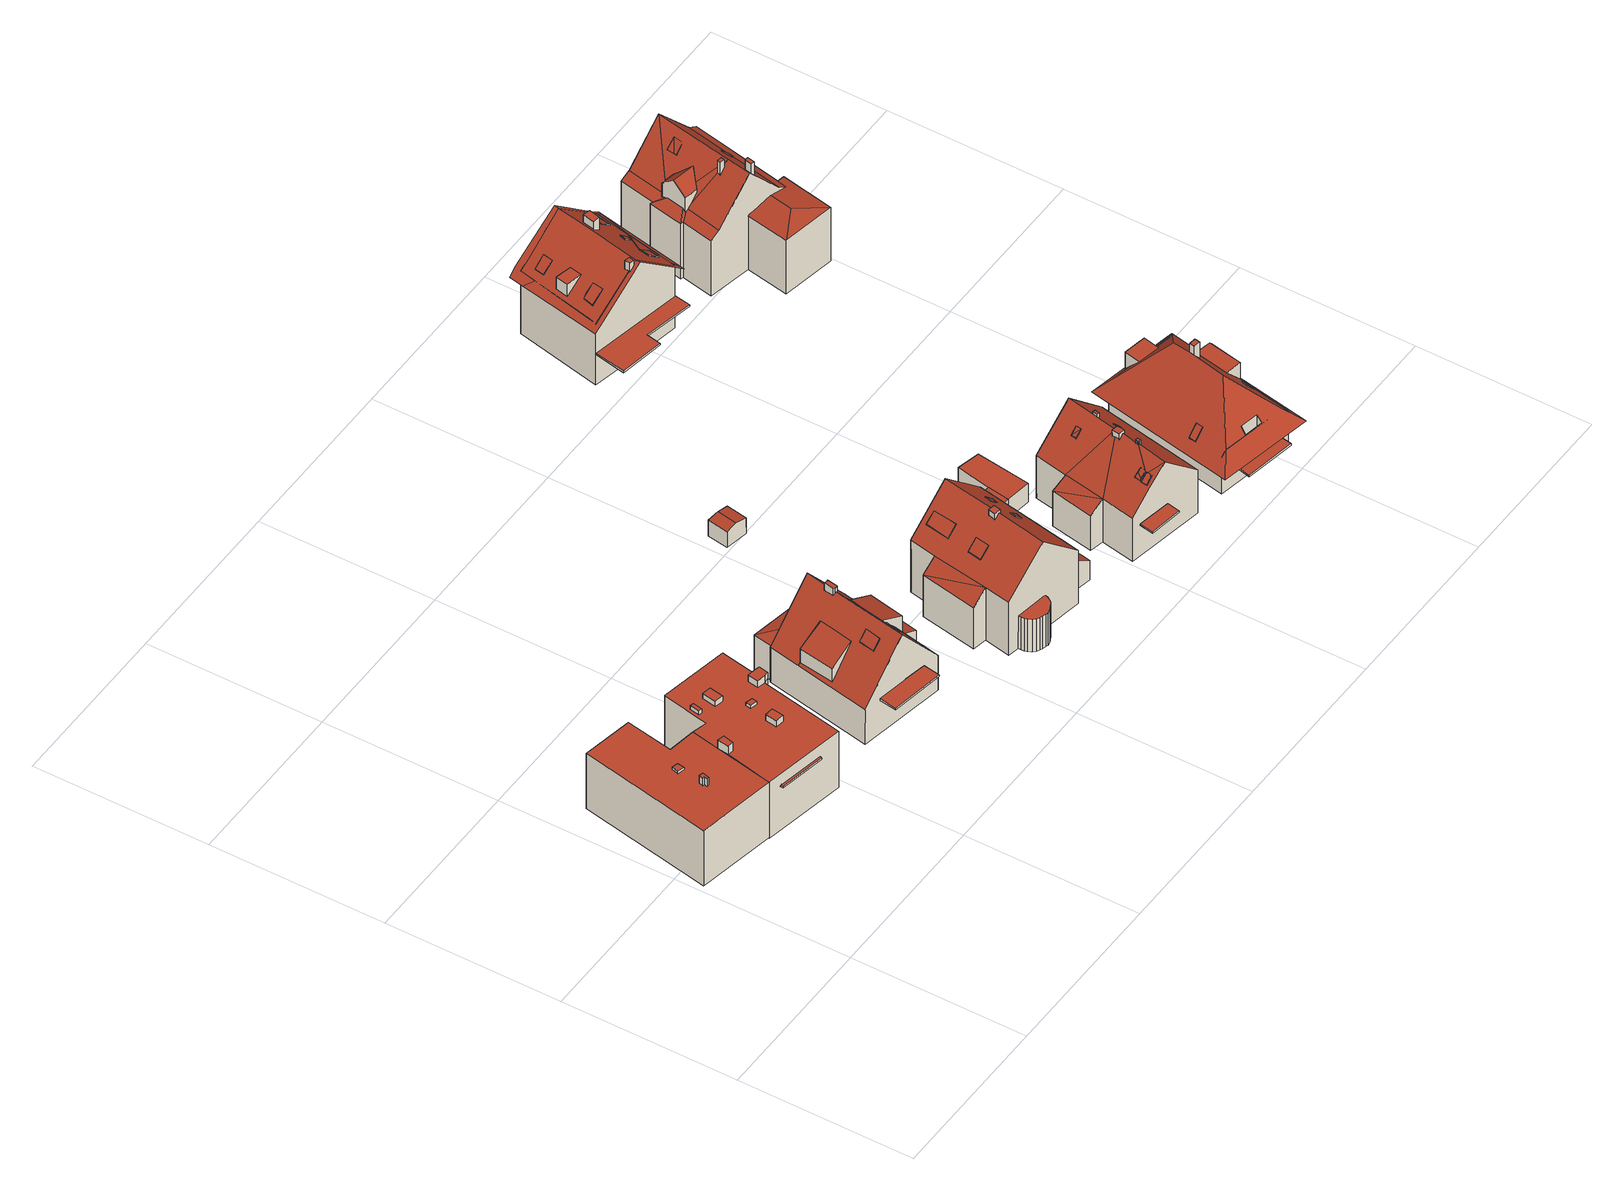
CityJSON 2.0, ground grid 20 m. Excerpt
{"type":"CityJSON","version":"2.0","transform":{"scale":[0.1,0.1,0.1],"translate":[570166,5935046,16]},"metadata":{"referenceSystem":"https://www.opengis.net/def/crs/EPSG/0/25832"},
"CityObjects":{
"building1":{"type":"Building","attributes":{"Grundfläche 2D":"124.553950","Grundhöhe NN":"16.461"},"children":["building1-1","building1-2"],"geometry":[{"type":"Solid","lod":"3","boundaries":[[[[0,1,2,3,4,5]],[[5,4,6,7]],[[0,5,7,8]],[[1,0,8,9]],[[2,1,9,10]],[[3,2,10,11]],[[4,3,11,6]],[[7,6,11,10,9,8]]]],"semantics":{"surfaces":[{"type":"RoofSurface"},{"type":"WallSurface"},{"type":"GroundSurface"}],"values":[[0,1,1,1,1,1,1,2]]}}]},
"building1-1":{"type":"BuildingInstallation","parents":["building1"],"geometry":[{"type":"MultiSurface","lod":"3","boundaries":[[[12,13,14,15,16,17]],[[18,19,17,16]],[[19,20,12,17]],[[20,21,13,12]],[[21,22,14,13]],[[22,23,15,14]],[[23,18,16,15]]],"semantics":{"surfaces":[{"type":"RoofSurface"},{"type":"WallSurface"}],"values":[0,1,1,1,1,1,1]}}]},
"building1-2":{"type":"BuildingInstallation","parents":["building1"],"geometry":[{"type":"MultiSurface","lod":"3","boundaries":[[[24,25,26,27]],[[28,29,27,26]],[[24,27,29,30]],[[30,31,25,24]],[[26,25,31,28]]],"semantics":{"surfaces":[{"type":"RoofSurface"},{"type":"WallSurface"}],"values":[0,1,1,1,1]}}]},
"building2":{"type":"Building","attributes":{"Grundfläche 2D":"141.943770","Grundhöhe NN":"16.355"},"children":["building2-1","building2-2","building2-3","building2-4","building2-5","building2-6","building2-7","building2-8"],"geometry":[{"type":"Solid","lod":"3","boundaries":[[[[32,33,3,34,35,36,37,38,39,40,41,4]],[[3,33,32,4,42,43]],[[3,43,44,34]],[[35,34,44,45]],[[36,35,45,46]],[[37,36,46,47]],[[38,37,47,48]],[[39,38,48,49]],[[40,39,49,50]],[[41,40,50,51]],[[4,41,51,42]],[[46,45,44,43,42,51,50,49,48,47]]]],"semantics":{"surfaces":[{"type":"RoofSurface"},{"type":"WallSurface"},{"type":"GroundSurface"}],"values":[[0,1,1,1,1,1,1,1,1,1,1,2]]}}]},
"building2-1":{"type":"BuildingInstallation","parents":["building2"],"geometry":[{"type":"MultiSurface","lod":"3","boundaries":[[[52,53,54,55]],[[55,54,56,57]],[[52,55,57,58]],[[53,52,58,59]],[[54,53,59,56]]],"semantics":{"surfaces":[{"type":"RoofSurface"},{"type":"WallSurface"}],"values":[0,1,1,1,1]}}]},
"building2-2":{"type":"BuildingInstallation","parents":["building2"],"geometry":[{"type":"MultiSurface","lod":"3","boundaries":[[[60,61,62,63]],[[64,65,63,62]],[[60,63,65,66]],[[66,67,61,60]],[[62,61,67,64]]],"semantics":{"surfaces":[{"type":"RoofSurface"},{"type":"WallSurface"}],"values":[0,1,1,1,1]}}]},
"building2-3":{"type":"BuildingInstallation","parents":["building2"],"geometry":[{"type":"MultiSurface","lod":"3","boundaries":[[[68,69,70,71,72,73]],[[36,37,71,70]],[[37,38,74,73,72,71]],[[68,73,74,75]],[[75,35,69,68]],[[35,36,70,69]]],"semantics":{"surfaces":[{"type":"RoofSurface"},{"type":"WallSurface"}],"values":[0,1,1,1,1,1]}}]},
"building2-4":{"type":"BuildingInstallation","parents":["building2"],"geometry":[{"type":"MultiSurface","lod":"3","boundaries":[[[76,77,78,79]],[[79,78,80,81]],[[81,82,76,79]],[[77,76,82,83]],[[83,80,78,77]]],"semantics":{"surfaces":[{"type":"RoofSurface"},{"type":"WallSurface"}],"values":[0,1,1,1,1]}}]},
"building2-5":{"type":"BuildingInstallation","parents":["building2"],"geometry":[{"type":"MultiSurface","lod":"3","boundaries":[[[84,85,86,87]],[[88,89,87,86]],[[84,87,89,90]],[[90,91,85,84]],[[86,85,91,88]]],"semantics":{"surfaces":[{"type":"RoofSurface"},{"type":"WallSurface"}],"values":[0,1,1,1,1]}}]},
"building2-6":{"type":"BuildingInstallation","parents":["building2"],"geometry":[{"type":"MultiSurface","lod":"3","boundaries":[[[92,93,94,95]],[[32,33,95,94]],[[33,96,92,95]],[[93,92,96,97]],[[97,32,94,93]]],"semantics":{"surfaces":[{"type":"RoofSurface"},{"type":"WallSurface"}],"values":[0,1,1,1,1]}}]},
"building2-7":{"type":"BuildingInstallation","parents":["building2"],"geometry":[{"type":"MultiSurface","lod":"3","boundaries":[[[98,99,100,101]],[[102,103,101,100]],[[103,104,98,101]],[[104,105,99,98]],[[105,102,100,99]],[[105,104,103,102]]],"semantics":{"surfaces":[{"type":"RoofSurface"},{"type":"WallSurface"},{"type":"OuterCeilingSurface"}],"values":[0,1,1,1,1,2]}}]},
"building2-8":{"type":"BuildingInstallation","parents":["building2"],"geometry":[{"type":"MultiSurface","lod":"3","boundaries":[[[106,107,108,109,110,111,112,113]],[[114,115,109,108]],[[115,116,110,109]],[[116,117,111,110]],[[117,118,112,111]],[[118,119,113,112]],[[119,120,106,113]],[[120,121,107,106]],[[121,114,108,107]],[[117,116,115,114,121,120,119,118]]],"semantics":{"surfaces":[{"type":"RoofSurface"},{"type":"WallSurface"},{"type":"OuterCeilingSurface"}],"values":[0,1,1,1,1,1,1,1,1,2]}}]},
"building3":{"type":"Building","attributes":{"Grundfläche 2D":"18.302531","Grundhöhe NN":"16.410"},"geometry":[{"type":"Solid","lod":"3","boundaries":[[[[122,123,124,125,126,127]],[[128,129,127,126]],[[129,130,122,127]],[[130,47,123,122]],[[47,46,124,123]],[[46,45,125,124]],[[45,128,126,125]],[[45,46,47,130,129,128]]]],"semantics":{"surfaces":[{"type":"RoofSurface"},{"type":"WallSurface"},{"type":"GroundSurface"}],"values":[[0,1,1,1,1,1,1,2]]}}]},
"building4":{"type":"Building","attributes":{"Grundfläche 2D":"145.782829","Grundhöhe NN":"16.529"},"children":["building4-1","building4-2","building4-3","building4-4"],"geometry":[{"type":"Solid","lod":"3","boundaries":[[[[131,132,133,134,135]],[[136,137,132,131,138,139,140]],[[138,131,135,141,142,137,136,143,144,145]],[[138,145,144,146]],[[147,146,144,143,148]],[[149,150,151,152,153]],[[149,154,150]],[[155,156,136]],[[156,143,136]],[[157,158,138,146]],[[159,160,139,138,158,157,146,147,161,162,163,164],[164,165,154,149,153,152,166,167,165]],[[168,169,170,171,172]],[[168,172,173]],[[169,168,173,174]],[[135,134,141]],[[133,132,137,142]],[[142,141,134,133]],[[152,151,166]],[[150,154,165]],[[166,151,150,165,167]],[[136,140,175,176]],[[155,136,176,177]],[[156,155,177,178]],[[143,156,178,179]],[[148,143,179,180]],[[170,169,174,181,182,163,162,161,147,148,180,183,171]],[[160,159,164,163,182,184]],[[140,139,160,184,175]],[[172,171,183,185]],[[173,172,185,186]],[[174,173,186,181]],[[185,183,180,179,178,177,176,175,184,182,181,186]]]],"semantics":{"surfaces":[{"type":"RoofSurface"},{"type":"WallSurface"},{"type":"GroundSurface"}],"values":[[0,0,0,0,0,0,0,0,0,0,0,0,0,0,1,1,1,1,1,1,1,1,1,1,1,1,1,1,1,1,1,2]]}}]},
"building4-1":{"type":"BuildingInstallation","parents":["building4"],"geometry":[{"type":"MultiSurface","lod":"3","boundaries":[[[187,188,189,190]],[[190,189,191,192]],[[187,190,192,193]],[[188,187,193,194]],[[189,188,194,191]]],"semantics":{"surfaces":[{"type":"RoofSurface"},{"type":"WallSurface"}],"values":[0,1,1,1,1]}}]},
"building4-2":{"type":"BuildingInstallation","parents":["building4"],"geometry":[{"type":"MultiSurface","lod":"3","boundaries":[[[195,196,197,198]],[[198,197,199,200]],[[195,198,200,201]],[[196,195,201,202]],[[197,196,202,199]]],"semantics":{"surfaces":[{"type":"RoofSurface"},{"type":"WallSurface"}],"values":[0,1,1,1,1]}}]},
"building4-3":{"type":"BuildingInstallation","parents":["building4"],"geometry":[{"type":"MultiSurface","lod":"3","boundaries":[[[203,204,205,206,207,208,209,210,211]],[[207,206,212,146]],[[146,213,208,207]],[[213,157,214,210,209,208]],[[214,158,211,210]],[[145,144,205,204,203,211,158,138]],[[206,205,144,212]]],"semantics":{"surfaces":[{"type":"RoofSurface"},{"type":"WallSurface"}],"values":[0,1,1,1,1,1,1]}}]},
"building4-4":{"type":"BuildingInstallation","parents":["building4"],"geometry":[{"type":"MultiSurface","lod":"3","boundaries":[[[215,216,217,218]],[[215,219,220,216]],[[217,216,220,221]],[[218,217,221,222]],[[215,218,222,219]],[[220,219,222,221]]],"semantics":{"surfaces":[{"type":"RoofSurface"},{"type":"WallSurface"},{"type":"OuterCeilingSurface"}],"values":[0,1,1,1,1,2]}}]},
"building5":{"type":"Building","attributes":{"Grundfläche 2D":"140.831114","Grundhöhe NN":"16.847"},"children":["building5-1","building5-2","building5-3","building5-4","building5-5"],"geometry":[{"type":"Solid","lod":"3","boundaries":[[[[223,224,225,226,227,228,229,230,231,232]],[[233,234,235,236,237,225,224,223,232]],[[238,236,235]],[[239,236,238]],[[240,241,242,243,244,245,246,247,248,249,250,251,252,253,254,255,256,257]],[[240,257,258,259]],[[241,240,259,260]],[[242,241,260,261]],[[243,242,261,262]],[[244,243,262,263]],[[245,244,263,264]],[[246,245,264,265]],[[247,246,265,266]],[[248,247,266,267]],[[249,248,267,268]],[[250,249,268,269]],[[251,250,269,270]],[[252,251,270,271]],[[253,252,271,272]],[[254,253,272,273]],[[255,254,273,274]],[[231,230,275,276]],[[234,233,232,231,276,277]],[[235,234,277,278]],[[238,235,278,279]],[[239,238,279,280]],[[236,239,280,281]],[[237,236,281,282]],[[257,256,255,274,283,228,227,226,225,237,282,258]],[[230,229,228,283,275]],[[270,269,268,267,266,265,264,263,262,261,260,259,258,282,281,280,279,278,277,276,275,283,274,273,272,271]]]],"semantics":{"surfaces":[{"type":"RoofSurface"},{"type":"WallSurface"},{"type":"GroundSurface"}],"values":[[0,0,0,0,0,1,1,1,1,1,1,1,1,1,1,1,1,1,1,1,1,1,1,1,1,1,1,1,1,1,2]]}}]},
"building5-1":{"type":"BuildingInstallation","parents":["building5"],"geometry":[{"type":"MultiSurface","lod":"3","boundaries":[[[284,285,286,287,288,289]],[[287,286,290,291]],[[291,224,292,289,288,287]],[[293,284,289,292]],[[293,223,290,286,285,284]]],"semantics":{"surfaces":[{"type":"RoofSurface"},{"type":"WallSurface"}],"values":[0,1,1,1,1]}}]},
"building5-2":{"type":"BuildingInstallation","parents":["building5"],"geometry":[{"type":"MultiSurface","lod":"3","boundaries":[[[294,295,296,297]],[[296,295,298,299]],[[297,296,299,300]],[[294,297,300,301]],[[295,294,301,298]]],"semantics":{"surfaces":[{"type":"RoofSurface"},{"type":"WallSurface"}],"values":[0,1,1,1,1]}}]},
"building5-3":{"type":"BuildingInstallation","parents":["building5"],"geometry":[{"type":"MultiSurface","lod":"3","boundaries":[[[302,303,304,305,306]],[[307,308,303,302]],[[304,303,308,309]],[[310,306,305,304,309,311]],[[310,307,302,306]]],"semantics":{"surfaces":[{"type":"RoofSurface"},{"type":"WallSurface"}],"values":[0,1,1,1,1]}}]},
"building5-4":{"type":"BuildingInstallation","parents":["building5"],"geometry":[{"type":"MultiSurface","lod":"3","boundaries":[[[312,313,314,315,316,317]],[[318,319,317,316]],[[320,318,316,315]],[[313,312,317,319,321]],[[321,322,320,315,314,313]]],"semantics":{"surfaces":[{"type":"RoofSurface"},{"type":"WallSurface"}],"values":[0,1,1,1,1]}}]},
"building5-5":{"type":"BuildingInstallation","parents":["building5"],"geometry":[{"type":"MultiSurface","lod":"3","boundaries":[[[323,324,325,326]],[[326,325,327,328]],[[323,326,328,329]],[[324,323,329,330]],[[325,324,330,327]]],"semantics":{"surfaces":[{"type":"RoofSurface"},{"type":"WallSurface"}],"values":[0,1,1,1,1]}}]},
"building6":{"type":"Building","attributes":{"Grundfläche 2D":"6.306215","Grundhöhe NN":"17.257"},"geometry":[{"type":"Solid","lod":"3","boundaries":[[[[331,332,333,334]],[[335,332,331,336]],[[334,333,337,338]],[[336,331,334,338,339]],[[335,336,339,340]],[[337,333,332,335,340]],[[339,338,337,340]]]],"semantics":{"surfaces":[{"type":"RoofSurface"},{"type":"WallSurface"},{"type":"GroundSurface"}],"values":[[0,0,1,1,1,1,2]]}}]},
"building7":{"type":"Building","attributes":{"Grundfläche 2D":"55.858543","Grundhöhe NN":"16.812"},"geometry":[{"type":"Solid","lod":"3","boundaries":[[[[341,342,343,344]],[[345,346,347,348,349,350]],[[351,345,352,353,354,355,356,357]],[[341,358,276,357,342]],[[359,343,342,357,356,360]],[[344,343,359,361]],[[341,344,361,358]],[[348,347,362,363]],[[348,363,364,349]],[[351,346,345]],[[346,351,275,362,347]],[[351,357,276,275]],[[350,352,345]],[[352,350,349,353]],[[353,349,364,365,354]],[[355,354,365,366]],[[356,355,366,360]],[[360,366,365,364,363,362,275,276,358,361,359]]]],"semantics":{"surfaces":[{"type":"RoofSurface"},{"type":"WallSurface"},{"type":"GroundSurface"}],"values":[[0,0,0,1,1,1,1,1,1,1,1,1,1,1,1,1,1,2]]}}]},
"building8":{"type":"Building","attributes":{"Grundfläche 2D":"17.881756","Grundhöhe NN":"17.156"},"geometry":[{"type":"Solid","lod":"3","boundaries":[[[[367,368,369,355,354]],[[369,370,371,372,354,355]],[[372,373,367,354]],[[373,374,368,367]],[[374,370,369,368]],[[370,374,373,372,371]]]],"semantics":{"surfaces":[{"type":"RoofSurface"},{"type":"WallSurface"},{"type":"GroundSurface"}],"values":[[0,1,1,1,1,2]]}}]},
"building9":{"type":"Building","attributes":{"Grundfläche 2D":"123.642408","Grundhöhe NN":"16.973"},"children":["building9-1","building9-2","building9-3","building9-4","building9-5","building9-6","building9-7","building9-8"],"geometry":[{"type":"Solid","lod":"3","boundaries":[[[[375,376,377]],[[378,379,377,376]],[[380,381,377,379,382,383]],[[384,376,375]],[[385,386,387,388]],[[389,390,379,378,376,391,392,385,388,387,393,387]],[[386,389,387]],[[380,383,382,379,394,379,390,389,386,385,395,396]],[[381,380,396,397,398]],[[377,381,398,399]],[[375,377,399,400]],[[384,375,400,401]],[[376,384,401,402]],[[391,376,402,403]],[[395,385,392,391,403,404]],[[396,395,404,397]],[[399,398,397,404,403,402,401,400]]]],"semantics":{"surfaces":[{"type":"RoofSurface"},{"type":"WallSurface"},{"type":"GroundSurface"}],"values":[[0,0,0,0,0,0,0,0,1,1,1,1,1,1,1,1,2]]}}]},
"building9-1":{"type":"BuildingInstallation","parents":["building9"],"geometry":[{"type":"MultiSurface","lod":"3","boundaries":[[[405,406,407,408,409,410]],[[409,408,407,411,412]],[[413,411,407,406]],[[412,414,410,409]],[[414,388,413,406,405,410]]],"semantics":{"surfaces":[{"type":"RoofSurface"},{"type":"WallSurface"}],"values":[0,1,1,1,1]}}]},
"building9-2":{"type":"BuildingInstallation","parents":["building9"],"geometry":[{"type":"MultiSurface","lod":"3","boundaries":[[[415,416,417,418]],[[418,417,419,420]],[[415,418,420,421]],[[416,415,421,422]],[[417,416,422,419]]],"semantics":{"surfaces":[{"type":"RoofSurface"},{"type":"WallSurface"}],"values":[0,1,1,1,1]}}]},
"building9-3":{"type":"BuildingInstallation","parents":["building9"],"geometry":[{"type":"MultiSurface","lod":"3","boundaries":[[[423,424,425,426,427]],[[426,425,383,382]],[[427,426,382,428]],[[423,427,428,429]],[[424,423,429,430]],[[425,424,430,383]]],"semantics":{"surfaces":[{"type":"RoofSurface"},{"type":"WallSurface"}],"values":[0,1,1,1,1,1]}}]},
"building9-4":{"type":"BuildingInstallation","parents":["building9"],"geometry":[{"type":"MultiSurface","lod":"3","boundaries":[[[431,432,433,434]],[[433,432,435,436]],[[431,434,437,438]],[[434,433,436,437]],[[432,431,438,435]]],"semantics":{"surfaces":[{"type":"RoofSurface"},{"type":"WallSurface"}],"values":[0,1,1,1,1]}}]},
"building9-5":{"type":"BuildingInstallation","parents":["building9"],"geometry":[{"type":"MultiSurface","lod":"3","boundaries":[[[439,440,441,442,443,444]],[[378,445,440,439,446]],[[390,447,441,440,445]],[[447,394,448,443,442,441]],[[444,443,448,379]],[[439,444,379,446]]],"semantics":{"surfaces":[{"type":"RoofSurface"},{"type":"WallSurface"}],"values":[0,1,1,1,1,1]}}]},
"building9-6":{"type":"BuildingInstallation","parents":["building9"],"geometry":[{"type":"MultiSurface","lod":"3","boundaries":[[[449,450,451]],[[450,449,452]],[[453,454,451,450]],[[455,453,450,452]],[[456,455,452,449]],[[451,454,456,449]]],"semantics":{"surfaces":[{"type":"RoofSurface"},{"type":"WallSurface"}],"values":[0,0,1,1,1,1]}}]},
"building9-7":{"type":"BuildingInstallation","parents":["building9"],"geometry":[{"type":"MultiSurface","lod":"3","boundaries":[[[457,458,459,460,461,462]],[[460,463,393,461]],[[393,387,462,461]],[[387,386,457,462]],[[458,457,386,464]],[[464,465,459,458]],[[465,389,463,460,459]]],"semantics":{"surfaces":[{"type":"RoofSurface"},{"type":"WallSurface"}],"values":[0,1,1,1,1,1,1]}}]},
"building9-8":{"type":"BuildingInstallation","parents":["building9"],"geometry":[{"type":"MultiSurface","lod":"3","boundaries":[[[466,467,468,469]],[[468,467,470,471]],[[469,472,473,466]],[[467,466,473,470]],[[469,468,471,472]],[[473,472,471,470]]],"semantics":{"surfaces":[{"type":"RoofSurface"},{"type":"WallSurface"},{"type":"OuterCeilingSurface"}],"values":[0,1,1,1,1,2]}}]},
"building10":{"type":"Building","attributes":{"Grundfläche 2D":"111.928969","Grundhöhe NN":"17.665"},"children":["building10-1","building10-2","building10-3","building10-4","building10-5","building10-6","building10-7","building10-8","building10-9","building10-10"],"geometry":[{"type":"MultiSurface","lod":"3","boundaries":[[[474,475,476,477,478,479,480,481,482,483,484,485,486]],[[487,488,474,486,485,484,483,482,489,490],[491,492,493,492,491,487]],[[491,487,491,492]],[[494,495,496,497,498,499,500,483,501,502,503,504,505,506,507]],[[499,498,497,496,508,492]],[[492,508,509,510]],[[509,511,512,513,486,514,510]],[[505,515,512,511,494,507,506]],[[496,495,494,511,509,508]],[[483,500,499,492,487,490,489,482]],[[492,510,514,486,474,488,487,491]],[[515,505,504,503,502,501,483,482,481,480,479,478,477,476,475,474,486,513,512]]],"semantics":{"surfaces":[{"type":"RoofSurface"},{"type":"WallSurface"},{"type":"GroundSurface"}],"values":[0,0,0,1,1,1,1,1,2,0,0,0]}}]},
"building10-1":{"type":"BuildingInstallation","parents":["building10"],"geometry":[{"type":"MultiSurface","lod":"3","boundaries":[[[516,517,518,519]],[[519,518,520,521]],[[516,519,521,522]],[[517,516,522,523]],[[518,517,523,520]]],"semantics":{"surfaces":[{"type":"RoofSurface"},{"type":"WallSurface"}],"values":[0,1,1,1,1]}}]},
"building10-2":{"type":"BuildingInstallation","parents":["building10"],"geometry":[{"type":"MultiSurface","lod":"3","boundaries":[[[524,525,526,527,528,529]],[[530,531,527,526]],[[531,532,529,528,527]],[[532,533,524,529]],[[526,525,524,533,493,530]]],"semantics":{"surfaces":[{"type":"RoofSurface"},{"type":"WallSurface"}],"values":[0,1,1,1,1]}}]},
"building10-3":{"type":"BuildingInstallation","parents":["building10"],"geometry":[{"type":"MultiSurface","lod":"3","boundaries":[[[534,535,536,537,538,539]],[[540,541,539,538]],[[541,542,535,534,539]],[[542,543,537,536,535]],[[543,540,538,537]]],"semantics":{"surfaces":[{"type":"RoofSurface"},{"type":"WallSurface"}],"values":[0,1,1,1,1]}}]},
"building10-4":{"type":"BuildingInstallation","parents":["building10"],"geometry":[{"type":"MultiSurface","lod":"3","boundaries":[[[544,545,546,547]],[[547,546,548,549]],[[549,550,544,547]],[[545,544,550,551]],[[551,548,546,545]]],"semantics":{"surfaces":[{"type":"RoofSurface"},{"type":"WallSurface"}],"values":[0,1,1,1,1]}}]},
"building10-5":{"type":"BuildingInstallation","parents":["building10"],"geometry":[{"type":"MultiSurface","lod":"3","boundaries":[[[552,553,554,555]],[[555,554,556,557]],[[552,555,557,558]],[[553,552,558,559]],[[554,553,559,556]]],"semantics":{"surfaces":[{"type":"RoofSurface"},{"type":"WallSurface"}],"values":[0,1,1,1,1]}}]},
"building10-6":{"type":"BuildingInstallation","parents":["building10"],"geometry":[{"type":"MultiSurface","lod":"3","boundaries":[[[560,561,562,563,564,565,566,567,568,569]],[[570,571,572,504,573,566,565,564,563,562]],[[573,574,575,568,567,566]],[[576,577,561,560,569,568,575,502]],[[577,570,562,561]]],"semantics":{"surfaces":[{"type":"RoofSurface"},{"type":"WallSurface"}],"values":[0,1,1,1,1]}}]},
"building10-7":{"type":"BuildingInstallation","parents":["building10"],"geometry":[{"type":"MultiSurface","lod":"3","boundaries":[[[578,579,580,581]],[[581,580,582,583]],[[578,581,583]],[[582,580,579]]],"semantics":{"surfaces":[{"type":"RoofSurface"},{"type":"WallSurface"}],"values":[0,1,1,1]}}]},
"building10-8":{"type":"BuildingInstallation","parents":["building10"],"geometry":[{"type":"MultiSurface","lod":"3","boundaries":[[[584,585,586,587]],[[588,589,584,587]],[[590,585,584,589]],[[591,586,585,590]],[[587,586,591,588]]],"semantics":{"surfaces":[{"type":"RoofSurface"},{"type":"WallSurface"}],"values":[0,1,1,1,1]}}]},
"building10-9":{"type":"BuildingInstallation","parents":["building10"],"geometry":[{"type":"MultiSurface","lod":"3","boundaries":[[[592,593,594,595]],[[595,594,596,597]],[[598,592,595,597]],[[593,592,598,599]],[[599,596,594,593]],[[599,598,597,596]]],"semantics":{"surfaces":[{"type":"RoofSurface"},{"type":"WallSurface"},{"type":"OuterCeilingSurface"}],"values":[0,1,1,1,1,2]}}]},
"building10-10":{"type":"BuildingInstallation","parents":["building10"],"geometry":[{"type":"MultiSurface","lod":"3","boundaries":[[[600,498,506,601,602,603]],[[506,498,497,507]],[[601,506,507,604]],[[602,601,604,605]],[[603,602,605,606]],[[600,603,606,607]],[[498,600,607,497]],[[604,507,497,607,606,605]]],"semantics":{"surfaces":[{"type":"RoofSurface"},{"type":"WallSurface"},{"type":"OuterCeilingSurface"}],"values":[0,1,1,1,1,1,1,2]}}]},
"building11":{"type":"Building","attributes":{"Grundfläche 2D":"137.470306","Grundhöhe NN":"17.107"},"children":["building11-1","building11-2","building11-3","building11-4","building11-5","building11-6","building11-7"],"geometry":[{"type":"MultiSurface","lod":"3","boundaries":[[[608,609,610,611,612]],[[609,608,612,613,614,615,616,617,618]],[[613,612,611,610,619,620,614]],[[620,619,616,615,614],[621,622,623,624]],[[615,620,625,626,627,628]],[[629,630,631,628,627,632]],[[633,608,629,632,634]],[[625,611,633,634,635,626]],[[634,632,627,626,635]],[[610,609,608,633,611]],[[619,610,611,625,620]],[[616,619,620,615]],[[629,608,609,618,617,616,615,628,631,630]]],"semantics":{"surfaces":[{"type":"RoofSurface"},{"type":"WallSurface"},{"type":"GroundSurface"}],"values":[0,0,0,0,1,1,1,1,2,0,0,0,0]}}]},
"building11-1":{"type":"BuildingInstallation","parents":["building11"],"geometry":[{"type":"MultiSurface","lod":"3","boundaries":[[[636,637,638,639]],[[640,638,637]],[[636,639,641]],[[641,640,637,636]]],"semantics":{"surfaces":[{"type":"RoofSurface"},{"type":"WallSurface"}],"values":[0,1,1,1]}}]},
"building11-2":{"type":"BuildingInstallation","parents":["building11"],"geometry":[{"type":"MultiSurface","lod":"3","boundaries":[[[642,643,644,645]],[[645,644,646,647]],[[648,646,644,643]],[[642,645,647,649]],[[649,648,643,642]]],"semantics":{"surfaces":[{"type":"RoofSurface"},{"type":"WallSurface"}],"values":[0,1,1,1,1]}}]},
"building11-3":{"type":"BuildingInstallation","parents":["building11"],"geometry":[{"type":"MultiSurface","lod":"3","boundaries":[[[650,651,652,653]],[[654,655,653,652]],[[650,653,655,656]],[[651,650,656,657]],[[652,651,657,654]]],"semantics":{"surfaces":[{"type":"RoofSurface"},{"type":"WallSurface"}],"values":[0,1,1,1,1]}}]},
"building11-4":{"type":"BuildingInstallation","parents":["building11"],"geometry":[{"type":"MultiSurface","lod":"3","boundaries":[[[658,659,660,661,662,663,664,665]],[[666,664,663]],[[667,660,659]],[[666,663,662,661,660,667,668,669]]],"semantics":{"surfaces":[{"type":"RoofSurface"},{"type":"WallSurface"}],"values":[0,1,1,1]}}]},
"building11-5":{"type":"BuildingInstallation","parents":["building11"],"geometry":[{"type":"MultiSurface","lod":"3","boundaries":[[[670,671,672,673,674]],[[675,672,671,676]],[[675,677,673,672]],[[670,674,673,677,678,679]],[[679,676,671,670]]],"semantics":{"surfaces":[{"type":"RoofSurface"},{"type":"WallSurface"}],"values":[0,1,1,1,1]}}]},
"building11-6":{"type":"BuildingInstallation","parents":["building11"],"geometry":[{"type":"MultiSurface","lod":"3","boundaries":[[[680,681,682,683]],[[623,622,681,680]],[[682,681,622,621]],[[621,624,683,682]],[[680,683,624,623]]],"semantics":{"surfaces":[{"type":"RoofSurface"},{"type":"WallSurface"}],"values":[0,1,1,1,1]}}]},
"building11-7":{"type":"BuildingInstallation","parents":["building11"],"geometry":[{"type":"MultiSurface","lod":"3","boundaries":[[[684,685,686,687]],[[686,688,689,687]],[[690,684,687,689]],[[685,684,690,691]],[[685,691,688,686]],[[689,688,691,690]]],"semantics":{"surfaces":[{"type":"RoofSurface"},{"type":"WallSurface"},{"type":"OuterCeilingSurface"}],"values":[0,1,1,1,1,2]}}]},
"building12":{"type":"Building","attributes":{"Grundfläche 2D":"156.535789","Grundhöhe NN":"17.757"},"children":["building12-1","building12-2","building12-3","building12-4","building12-5"],"geometry":[{"type":"Solid","lod":"3","boundaries":[[[[692,693,694,695,696]],[[693,692,697,698,699]],[[700,701,697,702,703]],[[698,697,701,700,704,705]],[[706,699,698,707,708,709,710,711,712]],[[708,707,698,705,704,710,709]],[[700,703,702,713,714,715]],[[716,717,718,700,715,714]],[[717,716,719,720,704]],[[718,717,704,700]],[[710,704,720,719,721,722]],[[723,712,711,710,722,721]],[[724,695,694,725,726,727]],[[728,729,730,731,726,725]],[[727,726,731]],[[713,702,697,692,696,732,733]],[[714,713,733,734]],[[716,714,734,735]],[[719,716,735,736]],[[721,719,736,737]],[[723,721,737,738]],[[728,725,694,693,699,706,712,723,738,739,730,729]],[[695,740,732,696]],[[731,730,739,741]],[[727,731,741,742]],[[724,727,742,743]],[[724,743,740,695]],[[734,733,732,740,743,742,741,739,738,737,736,735]]]],"semantics":{"surfaces":[{"type":"RoofSurface"},{"type":"WallSurface"},{"type":"GroundSurface"}],"values":[[0,0,0,0,0,0,0,0,0,0,0,0,0,0,0,1,1,1,1,1,1,1,1,1,1,1,1,2]]}}]},
"building12-1":{"type":"BuildingInstallation","parents":["building12"],"geometry":[{"type":"MultiSurface","lod":"3","boundaries":[[[744,745,746,747,748]],[[746,745,708,749]],[[747,746,749,750]],[[751,744,748,747,750,707]],[[745,744,751,708]]],"semantics":{"surfaces":[{"type":"RoofSurface"},{"type":"WallSurface"}],"values":[0,1,1,1,1]}}]},
"building12-2":{"type":"BuildingInstallation","parents":["building12"],"geometry":[{"type":"MultiSurface","lod":"3","boundaries":[[[752,753,754,755,756,757,758,759,760,761]],[[762,763,764,765,761,760,766,767,768]],[[769,770,771,753,752,761]],[[772,756,755,754,753,771,701,703]],[[772,715,718,717,720,773,767,766,760,759,758,757,756]],[[773,722,711,709,774,764,763,762,768,767]],[[769,761,765,764,774,705]]],"semantics":{"surfaces":[{"type":"RoofSurface"},{"type":"WallSurface"}],"values":[0,0,1,1,1,1,1]}}]},
"building12-3":{"type":"BuildingInstallation","parents":["building12"],"geometry":[{"type":"MultiSurface","lod":"3","boundaries":[[[775,776,777,778,779,780]],[[781,782,783,778,777,776]],[[784,785,780,779]],[[785,786,781,776,775,780]],[[783,784,779,778]]],"semantics":{"surfaces":[{"type":"RoofSurface"},{"type":"WallSurface"}],"values":[0,1,1,1,1]}}]},
"building12-4":{"type":"BuildingInstallation","parents":["building12"],"geometry":[{"type":"MultiSurface","lod":"3","boundaries":[[[787,788,789,790]],[[791,792,790,789]],[[787,790,792,793]],[[788,787,793,794]],[[794,791,789,788]]],"semantics":{"surfaces":[{"type":"RoofSurface"},{"type":"WallSurface"}],"values":[0,1,1,1,1]}}]},
"building12-5":{"type":"BuildingInstallation","parents":["building12"],"geometry":[{"type":"MultiSurface","lod":"3","boundaries":[[[795,796,797,798,799,800]],[[801,798,797,796,802,803]],[[799,798,801,804]],[[800,799,804,805]],[[795,800,805,806]],[[796,795,806,802]]],"semantics":{"surfaces":[{"type":"RoofSurface"},{"type":"WallSurface"}],"values":[0,1,1,1,1,1]}}]}
},
"vertices":[
[94,312,78],[36,323,78],[7,171,78],[97,154,78],[116,253,78],[84,258,78],[116,253,5],[84,258,5],[94,312,5],[36,323,5],[7,171,5],[97,154,5],
[60,210,88],[59,205,88],[61,205,88],[60,201,88],[63,201,88],[65,209,88],[63,201,78],[65,209,78],[60,210,78],[59,205,78],[61,205,78],[60,201,78],
[68,232,81],[69,240,81],[62,242,81],[60,234,81],[62,242,78],[60,234,78],[68,232,78],[69,240,78],
[110,221,78],[108,208,78],[192,136,78],[210,232,78],[216,232,78],[218,243,78],[215,244,78],[223,288,78],[144,303,78],[133,249,78],[116,253,4],[97,154,4],[192,136,4],[210,232,4],[216,232,4],[218,243,4],[215,244,4],[223,288,4],[144,303,4],[133,249,4],
[181,222,82],[182,228,82],[174,230,82],[173,224,82],[174,230,78],[173,224,78],[181,222,78],[182,228,78],
[139,261,83],[143,260,83],[145,271,83],[141,272,83],[145,271,78],[141,272,78],[139,261,78],[143,260,78],
[201,234,87],[210,232,87],[216,232,87],[218,243,87],[215,244,87],[203,246,87],[203,246,78],[201,234,78],
[175,188,86],[177,202,86],[167,203,86],[165,190,86],[167,203,78],[165,190,78],[175,188,78],[177,202,78],
[157,254,85],[167,252,85],[170,268,85],[160,270,85],[170,268,78],[160,270,78],[157,254,78],[167,252,78],
[115,207,89],[118,219,89],[110,221,89],[108,208,89],[115,207,78],[118,219,78],
[112,148,64],[165,138,64],[166,141,64],[112,151,64],[166,141,62],[112,151,62],[112,148,62],[165,138,62],
[164,312,55],[163,311,55],[156,301,55],[208,291,55],[209,293,55],[167,311,55],[166,311,55],[165,312,55],[156,301,53],[208,291,53],[209,293,53],[167,311,53],[166,311,53],[165,312,53],[164,312,53],[163,311,53],
[246,237,20],[218,243,20],[216,232,20],[210,232,20],[202,190,20],[236,183,20],[202,190,4],[236,183,4],[246,237,4],
[338,201,88],[334,178,88],[362,173,74],[370,214,74],[342,219,88],[363,171,51],[361,174,54],[321,222,114],[306,137,114],[355,128,51],[370,214,53],[362,173,52],[372,216,51],[323,222,111],[322,222,113],[323,234,114],[328,259,114],[378,250,51],[301,226,89],[273,232,72],[266,191,72],[293,187,89],[298,210,89],[301,227,89],[379,168,44],[387,213,44],[320,234,110],[320,222,113],[263,192,51],[254,146,51],[305,264,85],[280,268,54],[278,269,51],[271,233,51],[273,232,54],[266,191,55],[267,194,55],[306,268,55],[305,264,55],[328,259,51],[329,259,51],[333,282,51],[284,291,51],[280,268,51],[355,128,5],[363,171,5],[379,168,5],[387,213,5],[372,216,5],[378,250,5],[280,268,5],[278,269,5],[329,259,5],[254,146,5],[333,282,5],[284,291,5],
[328,162,93],[320,164,104],[318,155,104],[326,153,93],[318,155,103],[326,153,92],[328,162,92],[320,164,103],
[291,160,92],[299,158,103],[303,176,103],[294,178,93],[303,176,102],[294,178,92],[291,160,91],[299,158,102],
[321,222,120],[322,222,120],[323,222,120],[325,234,120],[323,234,120],[320,235,120],[320,234,120],[318,223,120],[320,222,120],[325,234,111],[320,235,110],[318,223,111],
[335,131,52],[274,143,52],[271,122,52],[332,112,52],[335,131,50],[274,143,50],[271,122,50],[332,112,50],
[489,152,124],[488,144,124],[477,87,124],[478,87,123],[480,86,121],[525,78,78],[528,92,78],[548,204,78],[545,205,81],[500,213,124],[477,217,101],[452,221,77],[446,190,77],[435,125,78],[429,95,78],[430,193,63],[418,128,63],[442,90,51],[442,86,51],[443,83,51],[445,79,51],[448,76,51],[451,74,51],[454,73,51],[458,72,51],[461,71,51],[465,72,51],[468,73,51],[472,75,51],[475,77,51],[477,80,51],[479,83,51],[480,86,51],[478,87,51],[442,93,51],[442,93,8],[442,90,8],[442,86,8],[443,83,8],[445,79,8],[448,76,8],[451,74,8],[454,73,8],[458,72,8],[461,71,8],[465,72,8],[468,73,8],[472,75,8],[475,77,8],[477,80,8],[479,83,8],[480,86,8],[548,204,8],[545,205,8],[452,221,8],[446,190,8],[430,193,8],[418,128,8],[435,125,8],[429,95,8],[525,78,8],
[491,152,127],[489,152,127],[484,153,127],[482,145,127],[488,144,127],[490,144,127],[484,153,119],[482,145,119],[490,144,122],[491,152,122],
[521,146,95],[512,147,103],[511,140,103],[519,138,95],[512,147,102],[511,140,102],[519,138,94],[521,146,94],
[471,182,103],[476,210,102],[465,212,92],[464,205,92],[460,184,92],[471,182,102],[476,210,101],[465,212,91],[460,184,91],[464,205,91],
[519,178,102],[518,179,103],[518,178,103],[516,171,103],[525,170,94],[527,177,94],[525,170,93],[527,177,93],[516,171,102],[518,179,102],[518,178,102],
[455,158,92],[452,142,92],[463,140,103],[466,156,103],[463,140,102],[466,156,102],[455,158,91],[452,142,91],
[421,420,36],[417,397,36],[430,394,34],[434,418,34],[404,399,34],[408,423,34],[430,394,13],[434,418,13],[408,423,13],[404,399,13],
[497,213,55],[545,205,55],[549,229,55],[502,238,55],[574,199,37],[548,204,54],[528,92,54],[558,86,34],[577,196,35],[577,198,35],[548,204,37],[577,198,37],[577,196,37],[584,195,37],[588,220,37],[549,227,37],[545,205,37],[497,213,8],[549,229,8],[549,227,8],[502,238,8],[528,92,8],[558,86,8],[577,196,8],[584,195,8],[588,220,8],
[613,191,37],[621,253,37],[595,259,37],[595,259,12],[588,220,12],[584,195,12],[613,191,12],[621,253,12],
[600,155,56],[607,103,67],[617,151,66],[652,118,105],[657,120,110],[669,181,110],[624,189,66],[662,144,110],[663,150,110],[591,106,56],[645,56,110],[652,90,110],[651,90,110],[633,70,97],[652,94,110],[656,111,110],[600,64,67],[624,60,90],[651,91,110],[659,116,108],[690,48,67],[713,172,67],[713,172,10],[624,189,10],[617,151,10],[600,155,10],[591,106,10],[607,103,10],[600,64,10],[690,48,10],
[633,70,98],[626,71,91],[625,64,91],[628,64,94],[633,63,98],[634,70,98],[625,64,90],[633,63,97],[626,71,90],[634,70,97],
[636,78,98],[628,80,91],[627,73,91],[635,72,98],[627,73,90],[635,72,97],[636,78,97],[628,80,90],
[665,146,113],[666,149,113],[663,150,113],[662,144,113],[665,144,113],[665,144,107],[665,146,107],[666,149,107],
[677,131,94],[671,132,100],[670,127,100],[676,126,94],[671,132,99],[670,127,99],[676,126,93],[677,131,93],
[652,121,113],[651,112,113],[658,111,113],[659,116,113],[659,119,113],[657,120,113],[651,112,105],[652,121,105],[658,111,108],[659,119,108],
[644,162,91],[650,155,98],[651,161,98],[643,156,91],[650,155,97],[651,161,97],[643,156,90],[644,162,90],
[652,90,114],[654,90,114],[655,94,114],[652,94,114],[651,91,114],[651,90,114],[652,94,109],[654,90,108],[655,94,108],
[610,62,53],[607,46,53],[645,40,53],[648,55,53],[607,46,51],[645,40,51],[648,55,51],[610,62,51],
[596,718,145],[543,729,100],[535,730,93],[515,624,93],[514,619,93],[520,618,98],[565,609,137],[570,608,141],[575,607,145],[575,612,145],[576,617,145],[590,687,145],[595,713,145],[657,707,93],[649,708,99],[627,597,100],[635,596,93],[645,676,98],[640,663,100],[613,632,117],[521,623,17],[575,612,17],[628,602,17],[628,602,58],[628,602,60],[628,602,100],[625,602,102],[573,612,143],[571,613,141],[570,613,141],[566,614,137],[521,623,98],[521,623,60],[521,623,58],[640,663,17],[649,704,17],[649,704,99],[542,722,17],[542,722,100],[553,720,109],[642,705,105],[523,631,99],
[635,680,108],[637,692,108],[626,694,117],[624,682,117],[626,694,116],[624,682,116],[635,680,107],[637,692,107],
[625,629,108],[613,632,118],[612,632,119],[610,620,119],[619,618,111],[623,617,108],[612,632,118],[610,620,118],[623,617,107],[625,629,107],
[540,646,112],[536,646,108],[535,641,108],[533,634,108],[547,632,119],[549,644,119],[547,632,118],[549,644,118],[536,646,107],[533,634,107],
[558,706,117],[546,708,107],[544,697,107],[556,695,117],[544,697,106],[556,695,116],[558,706,116],[546,708,106],
[628,650,109],[629,657,109],[620,659,117],[618,652,117],[620,659,116],[618,652,116],[628,650,108],[629,657,108],
[572,617,148],[572,618,148],[566,619,148],[566,618,148],[566,617,148],[566,614,148],[565,613,148],[569,612,148],[571,612,148],[571,613,148],[566,619,137],[566,618,137],[566,617,137],[565,613,137],[569,612,140],[571,612,141],[572,617,141],[572,618,141],
[553,660,119],[555,674,119],[537,678,119],[534,664,119],[537,678,103],[534,664,103],
[597,686,149],[594,672,149],[602,671,149],[605,684,149],[605,684,132],[597,686,139],[594,672,139],[602,671,132],
[639,722,64],[588,730,64],[586,715,64],[637,706,64],[586,715,62],[637,706,62],[639,722,62],[588,730,62],
[625,583,60],[514,587,60],[565,578,60],[568,595,60],[514,587,58],[565,578,58],[568,595,58],[625,583,58],
[838,172,61],[851,181,48],[742,202,48],[751,188,62],[786,137,111],[783,116,111],[774,73,111],[806,26,65],[819,8,48],[834,89,48],[841,128,48],[709,29,48],[728,41,66],[778,32,66],[756,36,66],[757,42,73],[779,38,73],[723,42,60],[723,42,11],[814,25,11],[814,25,57],[842,171,56],[827,93,56],[826,87,56],[842,171,11],[752,189,60],[752,189,11],[751,188,11],
[809,185,74],[783,190,74],[779,171,74],[805,166,74],[783,190,52],[809,185,53],
[821,74,59],[812,76,71],[810,68,71],[820,66,59],[810,68,70],[820,66,58],[812,76,70],[821,74,58],
[729,83,60],[728,75,60],[738,73,72],[739,81,72],[738,73,71],[739,81,71],[729,83,59],[728,75,59],
[812,100,74],[811,93,74],[830,90,74],[830,91,74],[837,127,74],[837,129,74],[818,133,74],[816,120,74],[837,129,52],[830,90,52],[830,91,52],[837,127,52],
[797,120,116],[789,121,116],[788,115,116],[796,114,116],[797,119,116],[788,115,104],[789,121,104],[796,114,95],[797,119,95],[797,120,95],
[757,42,48],[756,36,48],[778,32,48],[779,38,48],
[733,17,41],[791,7,41],[795,28,41],[738,40,41],[795,28,39],[738,40,39],[733,17,39],[791,7,39],
[798,695,97],[775,578,97],[784,576,91],[787,587,91],[808,693,91],[757,703,144],[740,613,144],[735,586,144],[707,662,97],[710,665,100],[717,711,97],[708,665,97],[713,647,106],[720,638,117],[733,586,142],[735,616,138],[730,619,131],[707,634,101],[703,637,97],[703,635,97],[694,594,97],[706,713,91],[698,672,91],[705,664,95],[695,673,91],[704,660,98],[705,664,96],[687,633,91],[700,639,98],[690,632,91],[700,636,95],[683,596,91],[796,586,90],[763,580,95],[758,554,95],[785,526,89],[742,584,91],[735,586,90],[733,586,89],[724,537,89],[808,693,18],[706,713,18],[698,672,18],[695,673,18],[687,633,18],[690,632,18],[683,596,18],[733,586,18],[787,587,18],[724,537,18],[785,526,18],[796,586,18],
[735,618,148],[730,619,148],[729,615,148],[734,614,148],[735,616,148],[729,615,131],[734,614,138],[735,618,138],
[723,659,117],[721,663,114],[710,665,114],[708,665,114],[705,666,114],[705,664,115],[705,664,116],[704,660,119],[702,651,127],[729,646,127],[703,635,114],[707,634,114],[715,633,114],[720,638,119],[700,639,117],[699,636,114],[700,636,114],[729,646,125],[723,659,114],[721,663,112],[705,666,95],[699,636,95],[715,633,111],
[738,679,129],[736,680,126],[735,675,126],[734,668,126],[743,667,136],[745,678,136],[736,680,125],[735,675,125],[734,668,125],[743,667,135],[745,678,135],[738,679,128],
[743,589,148],[747,588,148],[749,597,148],[745,597,148],[749,597,130],[745,597,135],[743,589,135],[747,588,130],
[774,643,113],[773,637,112],[781,635,103],[782,635,103],[783,641,103],[775,643,112],[782,635,102],[773,637,111],[781,635,102],[783,641,102],[775,643,111],[774,643,112]
]}
